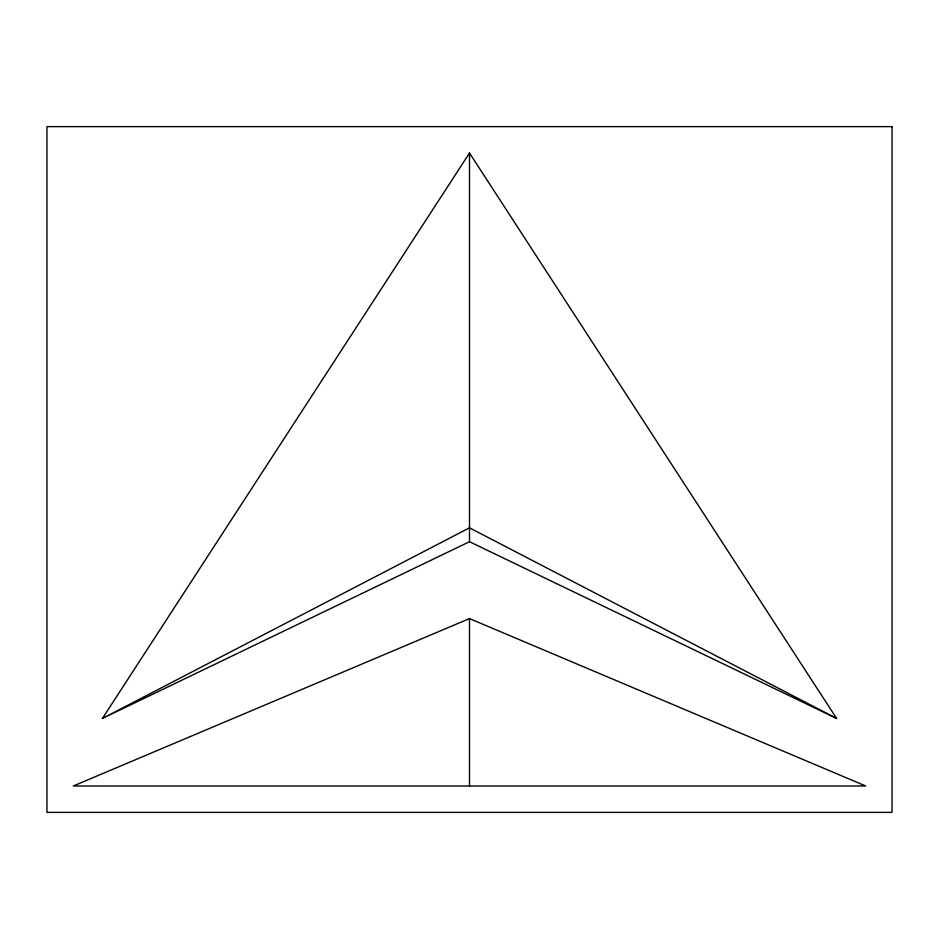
<?xml version="1.0" encoding="UTF-8"?>
<svg xmlns="http://www.w3.org/2000/svg" width="939" height="939" viewBox="0 0 939 939"><rect width="100%" height="100%" fill="white"/><g stroke="black" fill="none" stroke-linecap="round" stroke-linejoin="round"><path stroke-width="1.41" d="M102.421 718.452L469.5 153.01L836.602 718.452L469.5 541.709L102.398 718.452L469.5 527.824L836.602 718.452M469.5 618.59L73.336 785.99L865.699 785.99L469.5 618.59L469.5 785.99M469.5 153.01L469.5 541.709M892.05 126.624L46.95 126.624L46.95 812.376L892.05 812.376L892.05 126.624"/></g></svg>
